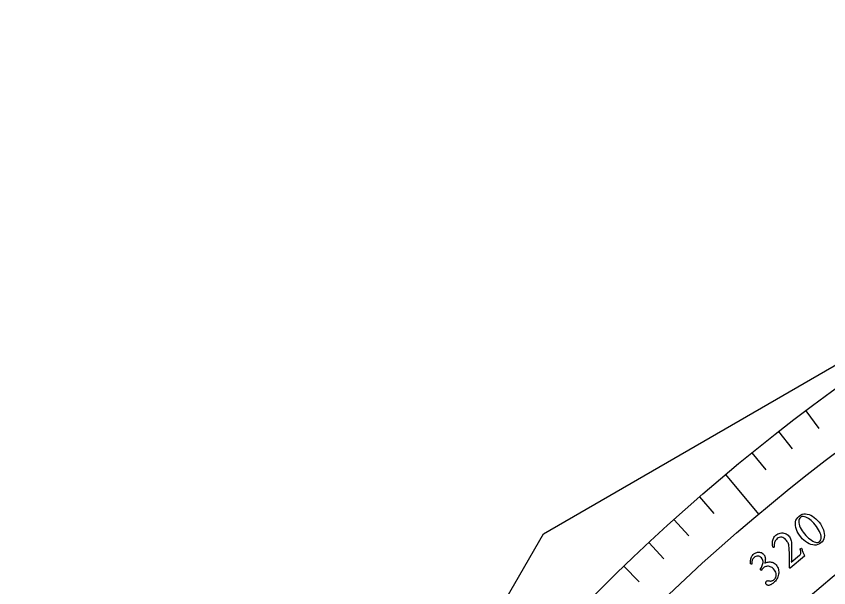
# Model space of a CAD drawing. Header units: millimetres. Extents: x -105 to 105, y -105 to 135.
# Drawn here: x -105 to -61.64, y 73.99 to 104.46 of the extents above; entities that cross this region are included whole.
import ezdxf

# ---------------------------------------------------------------- set-up
doc = ezdxf.new("R2010")
doc.units = ezdxf.units.MM
for name, color, linetype in [('CUT_OUTER', 1, 'Continuous'), ('ENGRAVE', 7, 'Continuous'), ('ENGRAVE_FINE', 8, 'Continuous'), ('TEXT', 5, 'Continuous')]:
    doc.layers.add(name, color=color, linetype=linetype)

msp = doc.modelspace()

# ---------------------------------------------------------------- linework, layer by layer
at = {"layer": 'CUT_OUTER'}
msp.add_lwpolyline([(-105, 28.1347), (-76.8653, 76.8653), (-41.2786, 97.4114)], dxfattribs=at)
at = {"layer": 'ENGRAVE'}
msp.add_lwpolyline([(-67.1485, 80.0244), (-65.3815, 77.9187)], dxfattribs=at)
for radius in [104.4645, 101.7156, 96.6105]:
    msp.add_circle((0, 0), radius, dxfattribs=at)
at = {"layer": 'ENGRAVE_FINE'}
for points in [[(-62.8683, 83.4291), (-62.1593, 82.4882)], [(-64.3148, 82.3191), (-63.5895, 81.3908)], [(-65.7416, 81.1842), (-65.0002, 80.2686)], [(-68.5349, 78.8404), (-67.762, 77.9512)], [(-69.9004, 77.6323), (-69.1121, 76.7568)], [(-71.2446, 76.4005), (-70.4412, 75.5389)], [(-72.5671, 75.1455), (-71.7488, 74.298)]]:
    msp.add_lwpolyline(points, dxfattribs=at)
at = {"layer": 'TEXT'}
for points in [[(-63.2247, 77.8104), (-63.1432, 77.8665), (-63.0579, 77.9051), (-62.9688, 77.9264), (-62.8761, 77.9302), (-62.7816, 77.9186), (-62.6872, 77.8934), (-62.593, 77.8546), (-62.4989, 77.8023), (-62.4069, 77.7383), (-62.3188, 77.6648), (-62.2348, 77.5818), (-62.1547, 77.4892), (-62.0818, 77.3909), (-62.0191, 77.2907), (-61.9666, 77.1886), (-61.9244, 77.0847), (-61.8936, 76.9814), (-61.8757, 76.8809), (-61.8704, 76.7833), (-61.878, 76.6885), (-61.8998, 76.5991), (-61.9374, 76.5173), (-61.9908, 76.4433), (-62.0599, 76.3769), (-62.1372, 76.3243), (-62.2194, 76.2882), (-62.3066, 76.2686), (-62.3988, 76.2654), (-62.4937, 76.2769), (-62.5887, 76.3015), (-62.684, 76.3392), (-62.7794, 76.39), (-62.873, 76.4522), (-62.9625, 76.5242), (-63.0479, 76.6059), (-63.1293, 76.6973), (-63.2034, 76.7947), (-63.2673, 76.8941), (-63.3209, 76.9956), (-63.3642, 77.0992), (-63.3956, 77.2025), (-63.4137, 77.3031), (-63.4185, 77.4011), (-63.4099, 77.4965), (-63.3869, 77.5866), (-63.3484, 77.669), (-63.2943, 77.7436), (-63.2247, 77.8104)], [(-63.1465, 77.7377), (-63.1878, 77.6953), (-63.2171, 77.6449), (-63.2343, 77.5865), (-63.2394, 77.5201), (-63.2336, 77.4478), (-63.218, 77.3713), (-63.1925, 77.2908), (-63.1572, 77.2063), (-63.113, 77.1196), (-63.0609, 77.0327), (-63.0011, 76.9455), (-62.9333, 76.8582), (-62.8618, 76.7755), (-62.7887, 76.7), (-62.7139, 76.6319), (-62.6375, 76.571), (-62.5616, 76.5186), (-62.4884, 76.4761), (-62.4179, 76.4435), (-62.3501, 76.4208), (-62.2869, 76.4094), (-62.2301, 76.4107), (-62.1797, 76.4247), (-62.1357, 76.4515), (-62.0924, 76.4959), (-62.0623, 76.5479), (-62.0455, 76.6076), (-62.0419, 76.675), (-62.05, 76.7482), (-62.0682, 76.8256), (-62.0964, 76.9071), (-62.1347, 76.9927), (-62.1814, 77.0802), (-62.2348, 77.1676), (-62.2948, 77.2548), (-62.3615, 77.3417), (-62.4329, 77.4257), (-62.5052, 77.5017), (-62.5784, 77.5697), (-62.6525, 77.6295), (-62.7259, 77.6804), (-62.7971, 77.7213), (-62.8659, 77.7523), (-62.9325, 77.7733), (-62.995, 77.783), (-63.0515, 77.7804), (-63.102, 77.7653), (-63.1465, 77.7377)], [(-63.0863, 76.1005), (-63.0745, 76.063), (-63.0614, 76.0234), (-63.0471, 75.9818), (-63.0315, 75.938), (-63.0155, 75.8942), (-63, 75.852), (-62.985, 75.8117), (-62.9705, 75.773), (-62.9574, 75.7384), (-62.9465, 75.7099), (-62.938, 75.6876), (-62.9318, 75.6716), (-63.6875, 75.0366), (-63.6931, 75.0363), (-63.6995, 75.0366), (-63.7065, 75.0374), (-63.7144, 75.0389), (-63.7219, 75.0408), (-63.728, 75.0431), (-63.7329, 75.0459), (-63.7364, 75.049), (-63.7346, 75.1401), (-63.7331, 75.2328), (-63.732, 75.3271), (-63.7311, 75.423), (-63.7308, 75.5191), (-63.7312, 75.6141), (-63.7324, 75.7078), (-63.7345, 75.8004), (-63.7375, 75.8899), (-63.7416, 75.9746), (-63.7469, 76.0545), (-63.7534, 76.1296), (-63.7627, 76.2034), (-63.7754, 76.269), (-63.7916, 76.3265), (-63.8113, 76.3759), (-63.8343, 76.4205), (-63.8604, 76.464), (-63.8896, 76.5063), (-63.9219, 76.5475), (-63.9714, 76.598), (-64.0259, 76.6367), (-64.0852, 76.6636), (-64.1495, 76.6788), (-64.2145, 76.6813), (-64.2763, 76.6702), (-64.3348, 76.6456), (-64.3899, 76.6075), (-64.4308, 76.569), (-64.4648, 76.5282), (-64.4919, 76.4849), (-64.5121, 76.4393), (-64.527, 76.3933), (-64.538, 76.3492), (-64.5451, 76.3069), (-64.5485, 76.2663), (-64.5493, 76.2295), (-64.5492, 76.1983), (-64.548, 76.1729), (-64.5458, 76.1531), (-64.5534, 76.1482), (-64.5627, 76.145), (-64.5737, 76.1435), (-64.5864, 76.1437), (-64.5986, 76.1451), (-64.6081, 76.147), (-64.6149, 76.1495), (-64.6191, 76.1525), (-64.6243, 76.1685), (-64.6294, 76.1905), (-64.6346, 76.2185), (-64.6397, 76.2525), (-64.6436, 76.291), (-64.645, 76.3327), (-64.6439, 76.3774), (-64.6402, 76.4253), (-64.6334, 76.4745), (-64.6227, 76.5237), (-64.6082, 76.5726), (-64.59, 76.6214), (-64.5667, 76.6687), (-64.5374, 76.7132), (-64.5021, 76.7547), (-64.4607, 76.7935), (-64.4056, 76.8341), (-64.3473, 76.866), (-64.2859, 76.8893), (-64.2214, 76.9038), (-64.1561, 76.9102), (-64.0921, 76.9089), (-64.0296, 76.8999), (-63.9685, 76.8833), (-63.9107, 76.8595), (-63.8582, 76.829), (-63.8109, 76.7917), (-63.7689, 76.7476), (-63.7322, 76.6991), (-63.7009, 76.6485), (-63.6751, 76.5957), (-63.6547, 76.5408), (-63.6391, 76.4843), (-63.6278, 76.4266), (-63.6208, 76.3677), (-63.618, 76.3077), (-63.6174, 76.2266), (-63.6175, 76.1422), (-63.6184, 76.0545), (-63.62, 75.9635), (-63.6221, 75.8722), (-63.6241, 75.7838), (-63.6263, 75.6981), (-63.6285, 75.6151), (-63.6306, 75.5377), (-63.6324, 75.4684), (-63.6338, 75.4073), (-63.6348, 75.3544), (-63.2, 75.7195), (-63.1711, 75.748), (-63.1494, 75.7793), (-63.135, 75.8134), (-63.128, 75.8502), (-63.1271, 75.8909), (-63.1316, 75.9365), (-63.1413, 75.987), (-63.1563, 76.0425), (-63.158, 76.0511), (-63.1563, 76.0597), (-63.1512, 76.0682), (-63.1427, 76.0766), (-63.1385, 76.0796), (-63.1327, 76.083), (-63.1254, 76.0867), (-63.1164, 76.0908), (-63.1072, 76.0947), (-63.0991, 76.0976), (-63.0921, 76.0995), (-63.0863, 76.1005)], [(-65.6311, 75.7956), (-65.6006, 75.8185), (-65.5651, 75.8386), (-65.5248, 75.8559), (-65.4795, 75.8704), (-65.4314, 75.8805), (-65.3825, 75.8847), (-65.3327, 75.8832), (-65.2821, 75.8757), (-65.2327, 75.8611), (-65.1864, 75.8379), (-65.1434, 75.8062), (-65.1035, 75.7659), (-65.0766, 75.7302), (-65.0553, 75.6922), (-65.0395, 75.6518), (-65.0292, 75.6091), (-65.0234, 75.5654), (-65.0209, 75.5223), (-65.0217, 75.4797), (-65.0259, 75.4375), (-65.0321, 75.3973), (-65.0389, 75.3604), (-65.0464, 75.3268), (-65.0545, 75.2965), (-65.017, 75.3175), (-64.9748, 75.3352), (-64.9279, 75.3498), (-64.8762, 75.361), (-64.8219, 75.3675), (-64.7667, 75.3677), (-64.7107, 75.3614), (-64.6539, 75.3489), (-64.5981, 75.3284), (-64.5452, 75.2984), (-64.4951, 75.2591), (-64.4478, 75.2103), (-64.4042, 75.1533), (-64.3688, 75.0938), (-64.3417, 75.0319), (-64.3227, 74.9674), (-64.3113, 74.9018), (-64.3066, 74.8362), (-64.3086, 74.7706), (-64.3172, 74.705), (-64.3321, 74.6403), (-64.3524, 74.5773), (-64.3783, 74.516), (-64.4097, 74.4564), (-64.446, 74.3996), (-64.4863, 74.3464), (-64.5308, 74.2968), (-64.5794, 74.2509), (-64.6023, 74.2323), (-64.6292, 74.213), (-64.6599, 74.1929), (-64.6946, 74.172), (-64.7313, 74.1523), (-64.7681, 74.1357), (-64.8049, 74.1222), (-64.8417, 74.1117), (-64.8506, 74.1118), (-64.8624, 74.1132), (-64.8773, 74.1157), (-64.8952, 74.1196), (-64.9137, 74.1251), (-64.9302, 74.1329), (-64.9447, 74.1428), (-64.9573, 74.155), (-64.9749, 74.1786), (-64.9872, 74.203), (-64.9941, 74.2282), (-64.9956, 74.2542), (-64.9923, 74.2792), (-64.9849, 74.3015), (-64.9735, 74.3211), (-64.9579, 74.3379), (-64.9351, 74.354), (-64.9109, 74.3637), (-64.8854, 74.3672), (-64.8584, 74.3643), (-64.8311, 74.3587), (-64.8046, 74.3542), (-64.7787, 74.3509), (-64.7535, 74.3486), (-64.7248, 74.3483), (-64.6967, 74.3518), (-64.6691, 74.3589), (-64.642, 74.3697), (-64.6159, 74.383), (-64.5913, 74.3977), (-64.5681, 74.4138), (-64.5464, 74.4313), (-64.5194, 74.4582), (-64.4957, 74.4893), (-64.4753, 74.5246), (-64.4583, 74.5639), (-64.4463, 74.607), (-64.4412, 74.6533), (-64.4431, 74.7029), (-64.4518, 74.7558), (-64.4691, 74.8112), (-64.4968, 74.8686), (-64.5349, 74.928), (-64.5834, 74.9893), (-64.6231, 75.0303), (-64.6655, 75.0644), (-64.7107, 75.0915), (-64.7586, 75.1116), (-64.8079, 75.1252), (-64.8571, 75.1328), (-64.9062, 75.1344), (-64.9553, 75.1299), (-65.0027, 75.1195), (-65.0467, 75.1032), (-65.0874, 75.0811), (-65.1247, 75.0531), (-65.142, 75.0369), (-65.1582, 75.0192), (-65.1734, 74.9999), (-65.1874, 74.9792), (-65.2003, 74.959), (-65.2118, 74.9415), (-65.2219, 74.9266), (-65.2307, 74.9144), (-65.2446, 74.9185), (-65.2575, 74.925), (-65.2696, 74.9338), (-65.2806, 74.9448), (-65.2866, 74.9523), (-65.2911, 74.9591), (-65.2941, 74.9653), (-65.2955, 74.9708), (-65.2624, 75.0193), (-65.2326, 75.0693), (-65.206, 75.1209), (-65.1826, 75.1739), (-65.164, 75.2276), (-65.1517, 75.2809), (-65.1456, 75.3338), (-65.1458, 75.3864), (-65.1537, 75.4381), (-65.1709, 75.4884), (-65.1973, 75.5373), (-65.233, 75.5847), (-65.2726, 75.623), (-65.3167, 75.6511), (-65.3653, 75.669), (-65.4183, 75.6768), (-65.4726, 75.674), (-65.5248, 75.6604), (-65.575, 75.6358), (-65.6232, 75.6004), (-65.6551, 75.5692), (-65.6812, 75.5359), (-65.7016, 75.5005), (-65.7163, 75.463), (-65.7266, 75.4256), (-65.734, 75.3901), (-65.7385, 75.3568), (-65.74, 75.3254), (-65.7404, 75.2977), (-65.7411, 75.2753), (-65.7422, 75.2581), (-65.7437, 75.2462), (-65.749, 75.2433), (-65.756, 75.2423), (-65.7647, 75.2432), (-65.7751, 75.2461), (-65.7858, 75.2504), (-65.7953, 75.2557), (-65.8038, 75.262), (-65.8111, 75.2692), (-65.8152, 75.3101), (-65.8165, 75.3527), (-65.8151, 75.3969), (-65.811, 75.4428), (-65.8035, 75.4895), (-65.7922, 75.5361), (-65.7771, 75.5826), (-65.7582, 75.6289), (-65.7347, 75.6741), (-65.7056, 75.7169), (-65.6711, 75.7574), (-65.6311, 75.7956)]]:
    msp.add_lwpolyline(points, close=True, dxfattribs=at)

doc.saveas('drawing.dxf')
